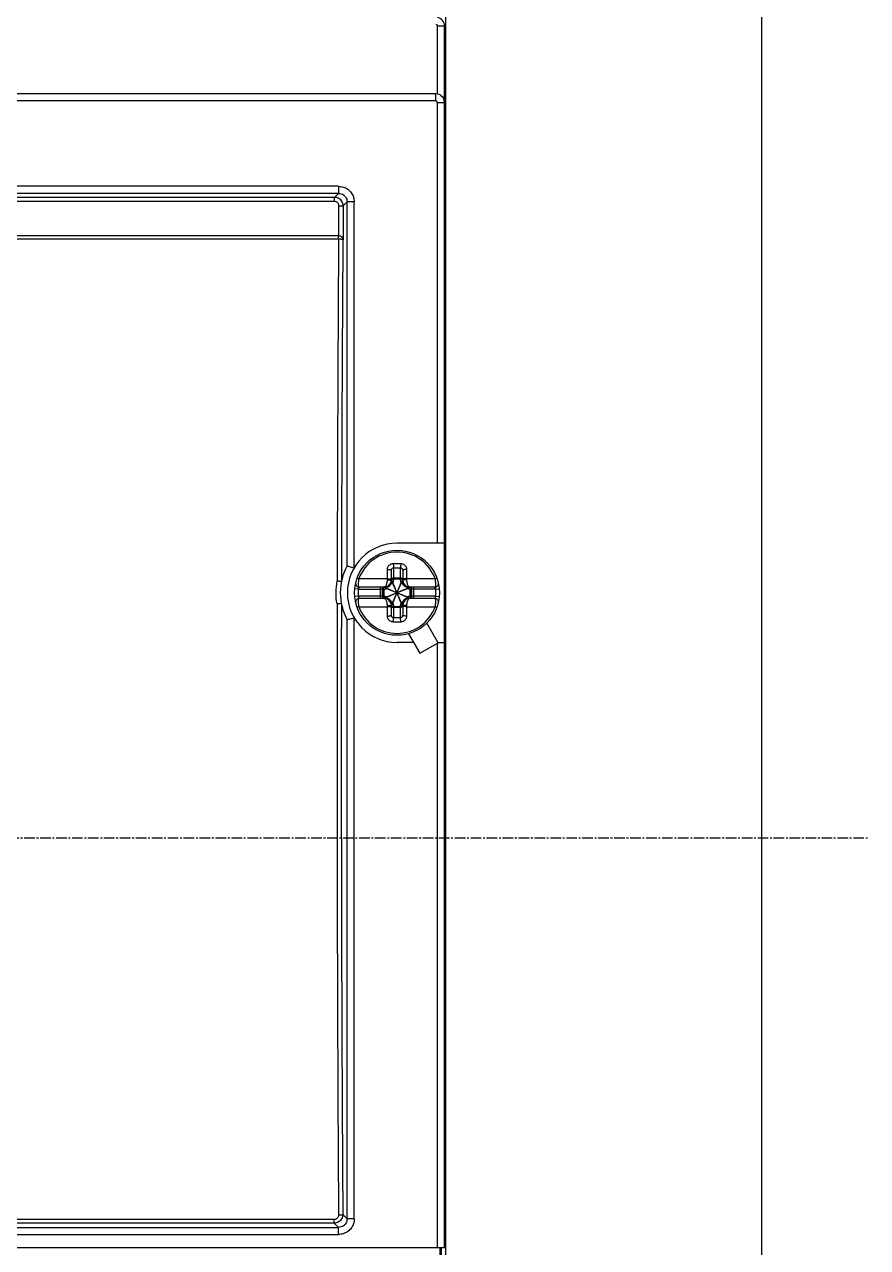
# Model space of a CAD drawing. Extents: x 0 to 557, y 0 to 248.
# Drawn here: x 498 to 557.4, y 83.2 to 169.5 of the extents above; entities that cross this region are included whole.
import ezdxf

# ---------------------------------------------------------------- set-up
doc = ezdxf.new("R2010")
doc.units = 0
doc.linetypes.add('AXES2', pattern=[1.125, 0.75, -0.125, 0.125, -0.125])
doc.layers.add('AXE', color=80, linetype='AXES2')

# ---------------------------------------------------------------- blocks, each defined once
blk = doc.blocks.new('LV429640ATNSX22A 1')
for p, q in [((199.7, -6.913), (199.7, 81.741)), ((199.1, 79.286), (199.6, 79.286)), ((199.1, 74.478), (199.1, 79.286)), ((199.6, -6.913), (199.6, 79.286)), ((199, 74.487), (95.7, 74.487)), ((199, 73.987), (199, 74.487)), ((199, 73.987), (95.7, 73.987)), ((199.1, 73.887), (199.6, 73.887)), ((199.1, 42.787), (199.1, 73.887)), ((192.127, 67.965), (102.57, 67.965)), ((192.13, 67.466), (102.57, 67.466)), ((192.13, 67.466), (191.849, 67.185)), ((192.13, 67.965), (192.13, 67.466)), ((191.849, 66.885), (102.848, 66.885)), ((191.849, 67.185), (102.851, 67.185)), ((191.849, 66.885), (191.849, 67.185)), ((192.148, 66.585), (192.448, 66.585)), ((192.148, 64.487), (192.148, 66.585)), ((192.729, 66.866), (192.448, 66.585)), ((192.448, 66.585), (192.448, 64.187)), ((193.229, 66.866), (192.729, 66.866)), ((192.729, 41.184), (192.729, 66.866)), ((193.229, 41.053), (193.229, 66.864)), ((102.269, 64.487), (192.129, 64.487)), ((192.129, 64.231), (136.276, 64.231)), ((192.129, 64.231), (192.129, 64.487)), ((192.429, 64.187), (192.448, 64.187)), ((199.6, 42.787), (196.25, 42.787)), ((192.728, 41.184), (192.728, 41.183)), ((195.85, 40.187), (195.85, 40.86)), ((196, 41.049), (196, 40.317)), ((196.5, 40.317), (196.5, 41.049)), ((196.65, 40.86), (196.65, 40.187)), ((193.554, 40.268), (193.431, 40.313)), ((195.571, 40.187), (195.85, 40.187)), ((195.883, 38.462), (196.617, 40.112)), ((196.617, 38.462), (195.883, 40.112)), ((195.957, 38.553), (196.543, 40.02)), ((196.543, 38.553), (195.957, 40.02)), ((196.5, 40.309), (196, 40.309)), ((196, 40.309), (196, 40.246)), ((196.5, 40.246), (196, 40.246)), ((196.5, 40.246), (196.5, 40.309)), ((196.928, 40.187), (196.65, 40.187)), ((198.946, 40.268), (199.069, 40.313)), ((193.511, 39.537), (193.262, 39.559)), ((193.511, 39.037), (193.262, 39.014)), ((193.511, 39.537), (195.216, 39.537)), ((195.216, 39.037), (193.511, 39.037)), ((195.35, 39.687), (193.578, 39.687)), ((195.35, 38.887), (193.578, 38.887)), ((195.081, 38.887), (195.081, 39.687)), ((195.226, 39.036), (195.226, 39.537)), ((195.31, 39.537), (195.233, 39.537)), ((195.233, 39.537), (195.233, 39.036)), ((195.233, 39.036), (195.31, 39.036)), ((195.31, 39.537), (195.31, 39.036)), ((195.425, 38.92), (197.075, 39.653)), ((195.425, 39.653), (197.075, 38.92)), ((195.516, 38.993), (196.984, 39.58)), ((195.516, 39.58), (196.984, 38.993)), ((198.922, 39.687), (197.15, 39.687)), ((198.922, 38.887), (197.15, 38.887)), ((197.267, 39.537), (197.19, 39.537)), ((197.19, 39.036), (197.19, 39.537)), ((197.19, 39.036), (197.267, 39.036)), ((197.267, 39.036), (197.267, 39.537)), ((197.274, 39.537), (197.274, 39.036)), ((198.989, 39.537), (197.284, 39.537)), ((198.989, 39.037), (197.284, 39.037)), ((197.419, 39.687), (197.419, 38.887)), ((198.989, 39.537), (199.238, 39.559)), ((198.989, 39.037), (199.238, 39.014)), ((193.554, 38.305), (193.431, 38.261)), ((195.571, 38.387), (195.85, 38.387)), ((195.85, 37.713), (195.85, 38.387)), ((196, 38.327), (196.5, 38.327)), ((196, 38.327), (196, 38.264)), ((196, 38.264), (196.5, 38.264)), ((196, 38.257), (196, 37.525)), ((196.5, 38.264), (196.5, 38.327)), ((196.5, 37.525), (196.5, 38.257)), ((196.928, 38.387), (196.65, 38.387)), ((196.65, 38.387), (196.65, 37.713)), ((198.946, 38.305), (199.069, 38.261)), ((192.728, 37.39), (192.728, 37.39)), ((192.729, -4.893), (192.729, 37.389)), ((193.229, -4.89), (193.229, 37.52)), ((199.15, 35.765), (198.351, 37.147)), ((197.052, 36.397), (197.85, 35.015)), ((197.405, 35.787), (196.25, 35.787)), ((197.85, 35.015), (199.15, 35.765)), ((199.1, -6.913), (199.1, 35.736)), ((199.137, 35.787), (199.6, 35.787)), ((191.827, -4.934), (140.109, -4.934)), ((191.827, -5.19), (191.827, -4.934)), ((192.425, -4.589), (192.729, -4.893)), ((193.229, -4.893), (192.729, -4.893)), ((102.57, -5.492), (192.13, -5.492)), ((102.57, -5.992), (192.129, -5.992)), ((191.827, -5.19), (139.924, -5.19)), ((191.827, -5.19), (192.13, -5.492)), ((199.6, -5.211), (199.7, -5.211)), ((95.1, -6.913), (199.6, -6.913)), ((199.3, -7.513), (199.3, -6.913)), ((199.4, -7.513), (199.4, -6.913)), ((199.7, -6.913), (199.6, -6.913)), ((199.7, -8.035), (199.7, -6.913))]:
    blk.add_line(p, q)
at = {"color": 7}
blk.add_lwpolyline([(-328, -78), (222, -78), (222, 142), (-328, 142)], close=True, dxfattribs=at)
for points in [[(192.729, 41.184), (192.729, 41.184), (192.729, 41.184), (192.729, 41.184), (192.729, 41.184), (192.729, 41.184), (192.728, 41.184), (192.728, 41.184), (192.728, 41.184)], [(192.328, 40.073), (192.328, 40.073), (192.328, 40.073), (192.328, 40.073), (192.328, 40.073), (192.328, 40.073), (192.328, 40.073), (192.328, 40.073), (192.328, 40.074), (192.328, 40.074)], [(192.729, 37.389), (192.729, 37.389), (192.729, 37.389), (192.729, 37.39), (192.729, 37.39), (192.729, 37.39), (192.728, 37.39), (192.728, 37.39), (192.728, 37.39)]]:
    blk.add_lwpolyline(points)
blk.add_circle((196.25, 39.287), 3)
for centre, radius, start, end in [((199, 79.286), 0.6, 0, 80.7182), ((199, 79.286), 0.1, 0, 80.7182), ((199, 73.887), 0.6, 0, 90), ((199, 73.887), 0.1, 0, 90), ((196.25, 39.287), 3.5, 90, 270), ((196.25, 39.287), 2.869, 20.00374, 159.99626), ((196.25, 39.287), 4, 151.69761, 208.30239), ((193.578, 39.937), 0.25, 166.32798, 270), ((195.35, 40.187), 0.5, 270, 0), ((197.15, 40.187), 0.5, 180, 270), ((198.922, 39.937), 0.25, 270, 13.67202), ((193.578, 38.637), 0.25, 90, 193.67202), ((196.25, 39.287), 2.75, 174.78409, 185.21591), ((195.35, 38.387), 0.5, 0, 90), ((197.15, 38.387), 0.5, 90, 180), ((198.922, 38.637), 0.25, 346.32798, 90), ((196.25, 39.287), 2.75, 354.78409, 5.21591), ((196.25, 39.287), 2.869, 200.00374, 339.99626)]:
    blk.add_arc(centre, radius, start, end)
for points, knots in [([(192.127, 67.965), (192.241, 67.965), (192.472, 67.93), (192.785, 67.772), (193.035, 67.522), (193.193, 67.209), (193.229, 66.978), (193.229, 66.864)], [0, 0, 0, 0, 0.340671, 0.687476, 1.036008, 1.382788, 1.724145, 1.724145, 1.724145, 1.724145]), ([(192.13, 67.466), (192.191, 67.466), (192.317, 67.447), (192.487, 67.361), (192.624, 67.225), (192.71, 67.054), (192.729, 66.928), (192.729, 66.866)], [0, 0, 0, 0, 0.1847388, 0.3739134, 0.5640053, 0.7532752, 0.9383184, 0.9383184, 0.9383184, 0.9383184]), ([(192.448, 66.585), (192.448, 66.633), (192.436, 66.732), (192.38, 66.877), (192.283, 67.009), (192.153, 67.11), (192.004, 67.171), (191.899, 67.185), (191.849, 67.185)], [0, 0, 0, 0, 0.142156, 0.2977724, 0.4607891, 0.6256137, 0.7868498, 0.9386372, 0.9386372, 0.9386372, 0.9386372]), ([(192.148, 66.585), (192.148, 66.609), (192.143, 66.659), (192.115, 66.732), (192.066, 66.797), (192.001, 66.848), (191.926, 66.879), (191.874, 66.885), (191.849, 66.885)], [0, 0, 0, 0, 0.0711985, 0.1490767, 0.2305917, 0.3129727, 0.3935624, 0.4694722, 0.4694722, 0.4694722, 0.4694722]), ([(192.129, 64.231), (192.103, 60.225), (192.06, 52.187), (192.036, 44.148), (192.028, 40.115)], [0, 0, 0, 0, 12.016972, 24.11603, 24.11603, 24.11603, 24.11603]), ([(192.429, 64.187), (192.424, 64.202), (192.357, 64.212), (192.268, 64.228), (192.178, 64.23), (192.129, 64.231)], [0, 0, 0, 0, 0.0492563, 0.1595612, 0.3059499, 0.3059499, 0.3059499, 0.3059499]), ([(192.135, 64.487), (192.171, 64.487), (192.237, 64.475), (192.323, 64.428), (192.389, 64.363), (192.434, 64.281), (192.447, 64.219), (192.448, 64.187)], [0, 0, 0, 0, 0.1058897, 0.1979548, 0.2888815, 0.3803438, 0.4759372, 0.4759372, 0.4759372, 0.4759372]), ([(192.279, 64.447), (192.324, 64.421), (192.401, 64.344), (192.429, 64.239), (192.429, 64.187)], [0, 0, 0, 0, 0.1552175, 0.3104991, 0.3104991, 0.3104991, 0.3104991]), ([(192.429, 64.187), (192.412, 61.52), (192.381, 56.173), (192.347, 48.135), (192.333, 42.764), (192.328, 40.073)], [0, 0, 0, 0, 8.001775, 16.039848, 24.11434, 24.11434, 24.11434, 24.11434]), ([(192.729, 41.184), (192.744, 41.18), (192.797, 41.167), (192.902, 41.14), (193.054, 41.1), (193.168, 41.07), (193.229, 41.053)], [0, 0, 0, 0, 0.0469811, 0.1622253, 0.3268584, 0.5162976, 0.5162976, 0.5162976, 0.5162976]), ([(195.572, 40.928), (195.572, 40.965), (195.582, 41.039), (195.625, 41.141), (195.693, 41.229), (195.781, 41.296), (195.881, 41.339), (195.953, 41.35), (195.989, 41.351)], [0, 0, 0, 0, 0.1098057, 0.2199669, 0.3301188, 0.4394918, 0.54796, 0.6552349, 0.6552349, 0.6552349, 0.6552349]), ([(195.572, 40.928), (195.6, 40.929), (195.654, 40.928), (195.729, 40.921), (195.79, 40.906), (195.832, 40.89), (195.85, 40.869), (195.85, 40.86)], [0, 0, 0, 0, 0.0836628, 0.1615778, 0.2259129, 0.271165, 0.2978123, 0.2978123, 0.2978123, 0.2978123]), ([(195.572, 40.268), (195.572, 40.336), (195.572, 40.477), (195.572, 40.697), (195.572, 40.849), (195.572, 40.928)], [0, 0, 0, 0, 0.2031864, 0.4228029, 0.6601804, 0.6601804, 0.6601804, 0.6601804]), ([(195.85, 40.86), (195.85, 40.876), (195.854, 40.908), (195.869, 40.953), (195.893, 40.992), (195.924, 41.022), (195.961, 41.042), (195.987, 41.048), (196, 41.049)], [0, 0, 0, 0, 0.0478248, 0.0950374, 0.140642, 0.1838674, 0.2247332, 0.2637193, 0.2637193, 0.2637193, 0.2637193]), ([(195.989, 41.351), (196.047, 41.352), (196.163, 41.354), (196.337, 41.354), (196.453, 41.352), (196.511, 41.351)], [0, 0, 0, 0, 0.1736504, 0.3480313, 0.5216824, 0.5216824, 0.5216824, 0.5216824]), ([(195.989, 41.351), (195.989, 41.322), (195.99, 41.265), (195.993, 41.183), (195.996, 41.111), (195.998, 41.067), (196, 41.049)], [0, 0, 0, 0, 0.0855535, 0.1711448, 0.2464505, 0.3023986, 0.3023986, 0.3023986, 0.3023986]), ([(196, 41.049), (196.055, 41.05), (196.167, 41.052), (196.333, 41.052), (196.444, 41.05), (196.5, 41.049)], [0, 0, 0, 0, 0.1664766, 0.3334814, 0.5000358, 0.5000358, 0.5000358, 0.5000358]), ([(196.511, 41.351), (196.511, 41.322), (196.51, 41.265), (196.507, 41.183), (196.504, 41.111), (196.502, 41.067), (196.5, 41.049)], [0, 0, 0, 0, 0.0855532, 0.1711444, 0.2464499, 0.3023976, 0.3023976, 0.3023976, 0.3023976]), ([(196.5, 41.049), (196.513, 41.048), (196.539, 41.042), (196.576, 41.022), (196.607, 40.992), (196.631, 40.953), (196.646, 40.908), (196.65, 40.876), (196.65, 40.86)], [0, 0, 0, 0, 0.0389363, 0.079745, 0.1230044, 0.1686166, 0.2158708, 0.2637194, 0.2637194, 0.2637194, 0.2637194]), ([(196.511, 41.351), (196.547, 41.35), (196.618, 41.339), (196.719, 41.297), (196.807, 41.229), (196.875, 41.141), (196.918, 41.039), (196.928, 40.965), (196.928, 40.928)], [0, 0, 0, 0, 0.1071405, 0.2154647, 0.3249364, 0.4351139, 0.5453754, 0.6552346, 0.6552346, 0.6552346, 0.6552346]), ([(196.928, 40.928), (196.9, 40.929), (196.846, 40.928), (196.771, 40.921), (196.71, 40.906), (196.668, 40.89), (196.65, 40.869), (196.65, 40.86)], [0, 0, 0, 0, 0.0836627, 0.1615774, 0.2259123, 0.2711642, 0.2978116, 0.2978116, 0.2978116, 0.2978116]), ([(196.928, 40.928), (196.928, 40.849), (196.928, 40.696), (196.928, 40.476), (196.928, 40.336), (196.928, 40.268)], [0, 0, 0, 0, 0.2381418, 0.4575888, 0.6601804, 0.6601804, 0.6601804, 0.6601804]), ([(192.025, 38.501), (191.975, 38.766), (191.924, 39.308), (191.977, 39.849), (192.028, 40.115)], [0, 0, 0, 0, 0.809574, 1.620943, 1.620943, 1.620943, 1.620943]), ([(192.328, 40.073), (192.317, 40.084), (192.257, 40.081), (192.164, 40.105), (192.077, 40.11), (192.028, 40.115)], [0, 0, 0, 0, 0.0458528, 0.1561509, 0.3029327, 0.3029327, 0.3029327, 0.3029327]), ([(193.554, 40.268), (193.545, 40.228), (193.53, 40.148), (193.515, 40.03), (193.509, 39.921), (193.512, 39.827), (193.525, 39.755), (193.542, 39.705), (193.567, 39.687), (193.578, 39.687)], [0, 0, 0, 0, 0.1235728, 0.2445592, 0.3560264, 0.4513325, 0.5252916, 0.5755898, 0.6074797, 0.6074797, 0.6074797, 0.6074797]), ([(195.572, 40.268), (195.496, 40.268), (195.342, 40.268), (195.102, 40.268), (194.842, 40.268), (194.557, 40.268), (194.245, 40.268), (193.908, 40.268), (193.675, 40.268), (193.554, 40.268)], [0, 0, 0, 0, 0.226677, 0.462883, 0.720889, 1.006032, 1.318365, 1.65611, 2.01782, 2.01782, 2.01782, 2.01782]), ([(195.35, 39.687), (195.367, 39.687), (195.407, 39.7), (195.455, 39.745), (195.496, 39.811), (195.529, 39.893), (195.554, 39.985), (195.568, 40.085), (195.571, 40.152), (195.571, 40.187)], [0, 0, 0, 0, 0.0524925, 0.117083, 0.1951302, 0.2843041, 0.3811799, 0.4817579, 0.5846488, 0.5846488, 0.5846488, 0.5846488]), ([(195.88, 40.112), (195.881, 40.081), (195.878, 40.02), (195.855, 39.937), (195.82, 39.868), (195.779, 39.811), (195.734, 39.766), (195.689, 39.731), (195.645, 39.705), (195.602, 39.685), (195.56, 39.671), (195.517, 39.661), (195.472, 39.656), (195.441, 39.656), (195.425, 39.657)], [0, 0, 0, 0, 0.0938287, 0.1793635, 0.2565216, 0.3261378, 0.3893163, 0.4459716, 0.4967598, 0.5432983, 0.5873596, 0.6307739, 0.6753898, 0.7230868, 0.7230868, 0.7230868, 0.7230868]), ([(195.571, 40.187), (195.571, 40.2), (195.572, 40.228), (195.572, 40.255), (195.572, 40.268)], [0, 0, 0, 0, 0.04087318, 0.081449, 0.081449, 0.081449, 0.081449]), ([(195.572, 40.268), (195.6, 40.269), (195.654, 40.268), (195.728, 40.264), (195.79, 40.255), (195.827, 40.246), (195.85, 40.234), (195.85, 40.227)], [0, 0, 0, 0, 0.0836565, 0.1612525, 0.224407, 0.2666916, 0.2861967, 0.2861967, 0.2861967, 0.2861967]), ([(195.88, 40.112), (195.874, 40.112), (195.863, 40.111), (195.85, 40.109), (195.843, 40.104), (195.843, 40.101)], [0, 0, 0, 0, 0.01982656, 0.03310502, 0.0405854, 0.0405854, 0.0405854, 0.0405854]), ([(195.85, 40.181), (195.85, 40.188), (195.854, 40.199), (195.861, 40.206), (195.863, 40.208)], [0, 0, 0, 0, 0.02191237, 0.03052101, 0.03052101, 0.03052101, 0.03052101]), ([(195.851, 40.204), (195.853, 40.215), (195.858, 40.232), (195.867, 40.247), (195.87, 40.252)], [0, 0, 0, 0, 0.03428379, 0.05182174, 0.05182174, 0.05182174, 0.05182174]), ([(195.853, 40.207), (195.855, 40.212), (195.857, 40.221), (195.861, 40.229), (195.863, 40.233)], [0, 0, 0, 0, 0.01378514, 0.02765049, 0.02765049, 0.02765049, 0.02765049]), ([(195.87, 40.252), (195.877, 40.262), (195.897, 40.285), (195.942, 40.31), (195.981, 40.317), (196, 40.317)], [0, 0, 0, 0, 0.0359462, 0.0921698, 0.1504178, 0.1504178, 0.1504178, 0.1504178]), ([(195.87, 40.245), (195.873, 40.249), (195.885, 40.264), (195.912, 40.287), (195.954, 40.305), (195.984, 40.31), (196, 40.309)], [0, 0, 0, 0, 0.0142204, 0.0579784, 0.1035325, 0.1499962, 0.1499962, 0.1499962, 0.1499962]), ([(195.87, 40.214), (195.873, 40.216), (195.886, 40.225), (195.914, 40.236), (195.955, 40.245), (195.985, 40.247), (196, 40.246)], [0, 0, 0, 0, 0.0103374, 0.0465112, 0.0892018, 0.1354947, 0.1354947, 0.1354947, 0.1354947]), ([(195.957, 40.02), (195.953, 40.03), (195.944, 40.048), (195.93, 40.073), (195.916, 40.092), (195.9, 40.106), (195.889, 40.111), (195.883, 40.112)], [0, 0, 0, 0, 0.0317573, 0.0600928, 0.0842418, 0.1044154, 0.1210995, 0.1210995, 0.1210995, 0.1210995]), ([(196, 40.246), (196, 40.221), (195.996, 40.169), (195.981, 40.093), (195.966, 40.044), (195.957, 40.02)], [0, 0, 0, 0, 0.0774682, 0.154588, 0.2314006, 0.2314006, 0.2314006, 0.2314006]), ([(196, 40.317), (196, 40.315), (196, 40.313), (196, 40.311), (196, 40.309)], [0, 0, 0, 0, 0.003688552, 0.007377923, 0.007377923, 0.007377923, 0.007377923]), ([(196.5, 40.309), (196.5, 40.311), (196.5, 40.313), (196.5, 40.315), (196.5, 40.317)], [0, 0, 0, 0, 0.003689407, 0.007377939, 0.007377939, 0.007377939, 0.007377939]), ([(196.63, 40.252), (196.623, 40.262), (196.602, 40.285), (196.558, 40.31), (196.519, 40.317), (196.5, 40.317)], [0, 0, 0, 0, 0.0359462, 0.0921698, 0.1504178, 0.1504178, 0.1504178, 0.1504178]), ([(196.629, 40.245), (196.627, 40.249), (196.615, 40.265), (196.588, 40.287), (196.546, 40.305), (196.516, 40.309), (196.5, 40.309)], [0, 0, 0, 0, 0.0141573, 0.0577532, 0.1031411, 0.1496209, 0.1496209, 0.1496209, 0.1496209]), ([(196.543, 40.02), (196.534, 40.044), (196.519, 40.093), (196.504, 40.169), (196.5, 40.221), (196.5, 40.246)], [0, 0, 0, 0, 0.076826, 0.1539298, 0.2313993, 0.2313993, 0.2313993, 0.2313993]), ([(196.63, 40.214), (196.627, 40.216), (196.614, 40.225), (196.586, 40.236), (196.545, 40.245), (196.515, 40.246), (196.5, 40.246)], [0, 0, 0, 0, 0.0103421, 0.046671, 0.0894882, 0.1357595, 0.1357595, 0.1357595, 0.1357595]), ([(196.617, 40.112), (196.611, 40.111), (196.6, 40.106), (196.584, 40.092), (196.57, 40.073), (196.556, 40.048), (196.547, 40.03), (196.543, 40.02)], [0, 0, 0, 0, 0.0166543, 0.0368369, 0.0609853, 0.0893813, 0.1210997, 0.1210997, 0.1210997, 0.1210997]), ([(197.075, 39.657), (197.044, 39.655), (196.984, 39.658), (196.902, 39.681), (196.833, 39.716), (196.776, 39.757), (196.731, 39.801), (196.695, 39.846), (196.669, 39.89), (196.649, 39.933), (196.634, 39.976), (196.625, 40.019), (196.619, 40.065), (196.619, 40.096), (196.62, 40.112)], [0, 0, 0, 0, 0.09286, 0.1779133, 0.2548012, 0.3242883, 0.3874546, 0.4441567, 0.4950951, 0.5418647, 0.5862252, 0.629993, 0.6749988, 0.7231162, 0.7231162, 0.7231162, 0.7231162]), ([(196.657, 40.101), (196.657, 40.104), (196.65, 40.109), (196.638, 40.111), (196.627, 40.112), (196.62, 40.112)], [0, 0, 0, 0, 0.00743743, 0.02062358, 0.04002973, 0.04002973, 0.04002973, 0.04002973]), ([(196.649, 40.204), (196.647, 40.215), (196.642, 40.232), (196.633, 40.247), (196.63, 40.252)], [0, 0, 0, 0, 0.03428379, 0.05182174, 0.05182174, 0.05182174, 0.05182174]), ([(196.646, 40.208), (196.645, 40.212), (196.643, 40.221), (196.639, 40.229), (196.637, 40.233)], [0, 0, 0, 0, 0.01365938, 0.02745435, 0.02745435, 0.02745435, 0.02745435]), ([(196.65, 40.181), (196.65, 40.188), (196.646, 40.198), (196.639, 40.206), (196.637, 40.208)], [0, 0, 0, 0, 0.0217285, 0.03022503, 0.03022503, 0.03022503, 0.03022503]), ([(196.928, 40.268), (196.9, 40.269), (196.846, 40.268), (196.772, 40.264), (196.71, 40.255), (196.673, 40.246), (196.65, 40.234), (196.65, 40.227)], [0, 0, 0, 0, 0.0836553, 0.1612503, 0.2244043, 0.2666891, 0.2861948, 0.2861948, 0.2861948, 0.2861948]), ([(196.928, 40.268), (196.928, 40.255), (196.928, 40.228), (196.928, 40.2), (196.928, 40.187)], [0, 0, 0, 0, 0.04057582, 0.081449, 0.081449, 0.081449, 0.081449]), ([(198.946, 40.268), (198.84, 40.268), (198.634, 40.268), (198.335, 40.268), (198.054, 40.268), (197.793, 40.268), (197.552, 40.268), (197.33, 40.268), (197.125, 40.268), (196.993, 40.268), (196.928, 40.268)], [0, 0, 0, 0, 0.317355, 0.617063, 0.898371, 1.160025, 1.401105, 1.621632, 1.824629, 2.01782, 2.01782, 2.01782, 2.01782]), ([(196.928, 40.187), (196.928, 40.152), (196.932, 40.085), (196.946, 39.985), (196.971, 39.893), (197.004, 39.811), (197.045, 39.745), (197.093, 39.7), (197.132, 39.687), (197.15, 39.687)], [0, 0, 0, 0, 0.1028909, 0.2034689, 0.3003448, 0.3895186, 0.4675659, 0.5321559, 0.5846489, 0.5846489, 0.5846489, 0.5846489]), ([(198.922, 39.687), (198.933, 39.687), (198.958, 39.705), (198.975, 39.755), (198.988, 39.827), (198.991, 39.921), (198.985, 40.03), (198.97, 40.148), (198.955, 40.228), (198.946, 40.268)], [0, 0, 0, 0, 0.0318858, 0.0821635, 0.1560971, 0.2514174, 0.3629358, 0.4839241, 0.6074801, 0.6074801, 0.6074801, 0.6074801]), ([(193.578, 38.887), (193.567, 38.887), (193.542, 38.868), (193.525, 38.819), (193.512, 38.746), (193.509, 38.653), (193.515, 38.543), (193.53, 38.426), (193.545, 38.345), (193.554, 38.305)], [0, 0, 0, 0, 0.0318858, 0.0821635, 0.1560971, 0.2514174, 0.3629358, 0.4839241, 0.6074801, 0.6074801, 0.6074801, 0.6074801]), ([(193.578, 39.687), (193.577, 39.686), (193.576, 39.683), (193.572, 39.678), (193.568, 39.67), (193.561, 39.659), (193.552, 39.644), (193.542, 39.624), (193.531, 39.599), (193.52, 39.57), (193.514, 39.548), (193.511, 39.537)], [0, 0, 0, 0, 0.0039486, 0.0094157, 0.0182851, 0.0310674, 0.0483578, 0.0705441, 0.0977069, 0.1294594, 0.1648516, 0.1648516, 0.1648516, 0.1648516]), ([(193.511, 39.037), (193.514, 39.025), (193.52, 39.004), (193.531, 38.974), (193.542, 38.95), (193.552, 38.93), (193.561, 38.915), (193.568, 38.903), (193.572, 38.896), (193.576, 38.89), (193.577, 38.888), (193.578, 38.887)], [0, 0, 0, 0, 0.0353923, 0.0671447, 0.0943075, 0.1164939, 0.1337842, 0.1465665, 0.1554359, 0.1609031, 0.1648516, 0.1648516, 0.1648516, 0.1648516]), ([(195.216, 39.537), (195.216, 39.556), (195.222, 39.595), (195.252, 39.645), (195.296, 39.679), (195.332, 39.687), (195.35, 39.687)], [0, 0, 0, 0, 0.0583066, 0.1150187, 0.169396, 0.2220596, 0.2220596, 0.2220596, 0.2220596]), ([(195.216, 39.537), (195.218, 39.537), (195.221, 39.537), (195.225, 39.537), (195.226, 39.537)], [0, 0, 0, 0, 0.0059425, 0.01055146, 0.01055146, 0.01055146, 0.01055146]), ([(195.226, 39.036), (195.225, 39.037), (195.221, 39.037), (195.218, 39.037), (195.216, 39.037)], [0, 0, 0, 0, 0.00460895, 0.01055146, 0.01055146, 0.01055146, 0.01055146]), ([(195.216, 39.037), (195.216, 39.017), (195.222, 38.979), (195.252, 38.929), (195.296, 38.895), (195.332, 38.887), (195.35, 38.887)], [0, 0, 0, 0, 0.0583059, 0.1150177, 0.1693952, 0.2220596, 0.2220596, 0.2220596, 0.2220596]), ([(195.226, 39.537), (195.226, 39.556), (195.233, 39.595), (195.261, 39.638), (195.285, 39.659), (195.296, 39.665)], [0, 0, 0, 0, 0.057279, 0.1140206, 0.1515661, 0.1515661, 0.1515661, 0.1515661]), ([(195.226, 39.537), (195.227, 39.537), (195.229, 39.537), (195.231, 39.537), (195.233, 39.537)], [0, 0, 0, 0, 0.003170856, 0.006342518, 0.006342518, 0.006342518, 0.006342518]), ([(195.233, 39.036), (195.231, 39.036), (195.229, 39.036), (195.227, 39.036), (195.226, 39.036)], [0, 0, 0, 0, 0.003171706, 0.006342511, 0.006342511, 0.006342511, 0.006342511]), ([(195.226, 39.036), (195.226, 39.017), (195.233, 38.979), (195.261, 38.935), (195.285, 38.915), (195.296, 38.908)], [0, 0, 0, 0, 0.0572789, 0.1140203, 0.1515658, 0.1515658, 0.1515658, 0.1515658]), ([(195.233, 39.537), (195.232, 39.553), (195.237, 39.583), (195.257, 39.625), (195.281, 39.651), (195.297, 39.663), (195.302, 39.665)], [0, 0, 0, 0, 0.045733, 0.0912046, 0.1362217, 0.1511912, 0.1511912, 0.1511912, 0.1511912]), ([(195.233, 39.036), (195.232, 39.021), (195.237, 38.99), (195.257, 38.949), (195.281, 38.923), (195.297, 38.911), (195.301, 38.908)], [0, 0, 0, 0, 0.045665, 0.0910333, 0.13595, 0.1508712, 0.1508712, 0.1508712, 0.1508712]), ([(195.296, 39.665), (195.301, 39.669), (195.318, 39.678), (195.337, 39.684), (195.35, 39.686)], [0, 0, 0, 0, 0.01869932, 0.05823713, 0.05823713, 0.05823713, 0.05823713]), ([(195.296, 38.908), (195.301, 38.905), (195.318, 38.896), (195.337, 38.89), (195.35, 38.888)], [0, 0, 0, 0, 0.01869931, 0.05823716, 0.05823716, 0.05823716, 0.05823716]), ([(195.301, 38.908), (195.31, 38.903), (195.327, 38.894), (195.347, 38.889), (195.356, 38.888)], [0, 0, 0, 0, 0.02967141, 0.05921905, 0.05921905, 0.05921905, 0.05921905]), ([(195.302, 39.665), (195.31, 39.671), (195.328, 39.679), (195.347, 39.684), (195.357, 39.686)], [0, 0, 0, 0, 0.02967942, 0.05925893, 0.05925893, 0.05925893, 0.05925893]), ([(195.31, 39.537), (195.31, 39.553), (195.311, 39.582), (195.318, 39.623), (195.331, 39.656), (195.347, 39.678), (195.359, 39.685), (195.364, 39.686)], [0, 0, 0, 0, 0.0458114, 0.0879665, 0.1236543, 0.1515153, 0.1664746, 0.1664746, 0.1664746, 0.1664746]), ([(195.31, 39.537), (195.334, 39.538), (195.381, 39.543), (195.45, 39.557), (195.495, 39.572), (195.516, 39.58)], [0, 0, 0, 0, 0.0707814, 0.1412402, 0.2113736, 0.2113736, 0.2113736, 0.2113736]), ([(195.516, 38.993), (195.484, 39.006), (195.416, 39.026), (195.346, 39.035), (195.31, 39.036)], [0, 0, 0, 0, 0.1053394, 0.2111984, 0.2111984, 0.2111984, 0.2111984]), ([(195.31, 39.036), (195.31, 39.021), (195.311, 38.991), (195.318, 38.951), (195.331, 38.918), (195.347, 38.896), (195.359, 38.889), (195.364, 38.888)], [0, 0, 0, 0, 0.0458653, 0.0880909, 0.1238551, 0.1516436, 0.166229, 0.166229, 0.166229, 0.166229]), ([(195.571, 38.387), (195.571, 38.421), (195.568, 38.489), (195.554, 38.588), (195.529, 38.681), (195.496, 38.763), (195.455, 38.828), (195.407, 38.874), (195.367, 38.887), (195.35, 38.887)], [0, 0, 0, 0, 0.1028909, 0.2034689, 0.3003448, 0.3895186, 0.4675659, 0.5321559, 0.584649, 0.584649, 0.584649, 0.584649]), ([(195.425, 39.657), (195.425, 39.663), (195.426, 39.674), (195.428, 39.687), (195.433, 39.694), (195.435, 39.694)], [0, 0, 0, 0, 0.01950644, 0.03272134, 0.04016497, 0.04016497, 0.04016497, 0.04016497]), ([(195.425, 39.653), (195.426, 39.648), (195.431, 39.636), (195.445, 39.621), (195.464, 39.606), (195.488, 39.592), (195.507, 39.584), (195.516, 39.58)], [0, 0, 0, 0, 0.0167142, 0.0370614, 0.0611929, 0.089436, 0.1210992, 0.1210992, 0.1210992, 0.1210992]), ([(195.516, 38.993), (195.507, 38.989), (195.488, 38.981), (195.464, 38.967), (195.445, 38.952), (195.431, 38.937), (195.426, 38.926), (195.425, 38.92)], [0, 0, 0, 0, 0.0316796, 0.0600381, 0.08418, 0.1044267, 0.1211, 0.1211, 0.1211, 0.1211]), ([(195.425, 38.917), (195.456, 38.918), (195.516, 38.915), (195.598, 38.892), (195.667, 38.858), (195.724, 38.816), (195.769, 38.772), (195.805, 38.727), (195.831, 38.683), (195.851, 38.64), (195.866, 38.598), (195.875, 38.554), (195.881, 38.509), (195.881, 38.478), (195.88, 38.461)], [0, 0, 0, 0, 0.0928686, 0.177922, 0.2548099, 0.3242971, 0.3874633, 0.4441655, 0.4951039, 0.5418735, 0.586234, 0.6300018, 0.6750076, 0.7232211, 0.7232211, 0.7232211, 0.7232211]), ([(195.435, 38.879), (195.433, 38.88), (195.428, 38.886), (195.426, 38.899), (195.425, 38.91), (195.425, 38.917)], [0, 0, 0, 0, 0.00741749, 0.02055169, 0.04016923, 0.04016923, 0.04016923, 0.04016923]), ([(196.62, 38.462), (196.619, 38.493), (196.622, 38.553), (196.645, 38.636), (196.68, 38.706), (196.721, 38.762), (196.766, 38.807), (196.811, 38.842), (196.855, 38.869), (196.898, 38.889), (196.94, 38.903), (196.983, 38.912), (197.028, 38.917), (197.059, 38.917), (197.075, 38.917)], [0, 0, 0, 0, 0.0938219, 0.1793572, 0.2565156, 0.3261314, 0.3893097, 0.4459654, 0.4967539, 0.5432923, 0.5873537, 0.6307681, 0.6753837, 0.7230769, 0.7230769, 0.7230769, 0.7230769]), ([(197.15, 38.887), (197.132, 38.887), (197.093, 38.874), (197.045, 38.828), (197.004, 38.763), (196.971, 38.681), (196.946, 38.588), (196.932, 38.489), (196.928, 38.421), (196.928, 38.387)], [0, 0, 0, 0, 0.0524925, 0.117083, 0.1951302, 0.2843041, 0.3811799, 0.4817579, 0.5846488, 0.5846488, 0.5846488, 0.5846488]), ([(196.984, 39.58), (196.993, 39.584), (197.012, 39.592), (197.036, 39.606), (197.055, 39.621), (197.069, 39.636), (197.074, 39.648), (197.075, 39.653)], [0, 0, 0, 0, 0.0317324, 0.0600985, 0.0842445, 0.1044157, 0.1210998, 0.1210998, 0.1210998, 0.1210998]), ([(197.19, 39.537), (197.166, 39.538), (197.119, 39.543), (197.05, 39.557), (197.005, 39.572), (196.984, 39.58)], [0, 0, 0, 0, 0.0707729, 0.1411727, 0.2113666, 0.2113666, 0.2113666, 0.2113666]), ([(197.19, 39.036), (197.166, 39.035), (197.119, 39.031), (197.05, 39.016), (197.005, 39.002), (196.984, 38.993)], [0, 0, 0, 0, 0.0707814, 0.1412402, 0.2113736, 0.2113736, 0.2113736, 0.2113736]), ([(197.075, 38.92), (197.074, 38.926), (197.069, 38.937), (197.055, 38.952), (197.036, 38.967), (197.012, 38.981), (196.993, 38.989), (196.984, 38.993)], [0, 0, 0, 0, 0.0167144, 0.0370631, 0.0611946, 0.0894349, 0.1210992, 0.1210992, 0.1210992, 0.1210992]), ([(197.065, 39.694), (197.067, 39.694), (197.072, 39.687), (197.074, 39.674), (197.075, 39.663), (197.075, 39.657)], [0, 0, 0, 0, 0.00743598, 0.02059398, 0.04016598, 0.04016598, 0.04016598, 0.04016598]), ([(197.065, 38.879), (197.067, 38.88), (197.072, 38.886), (197.074, 38.899), (197.075, 38.91), (197.075, 38.917)], [0, 0, 0, 0, 0.00744721, 0.02063901, 0.04005219, 0.04005219, 0.04005219, 0.04005219]), ([(197.129, 39.687), (197.136, 39.687), (197.146, 39.682), (197.153, 39.676), (197.155, 39.673)], [0, 0, 0, 0, 0.02169078, 0.03019587, 0.03019587, 0.03019587, 0.03019587]), ([(197.19, 39.036), (197.19, 39.021), (197.189, 38.991), (197.182, 38.951), (197.169, 38.918), (197.153, 38.896), (197.141, 38.889), (197.136, 38.887)], [0, 0, 0, 0, 0.0458114, 0.0879665, 0.1236543, 0.1515153, 0.1664746, 0.1664746, 0.1664746, 0.1664746]), ([(197.198, 38.908), (197.19, 38.903), (197.172, 38.894), (197.153, 38.889), (197.143, 38.888)], [0, 0, 0, 0, 0.02967942, 0.05925893, 0.05925893, 0.05925893, 0.05925893]), ([(197.15, 39.687), (197.168, 39.687), (197.204, 39.679), (197.248, 39.645), (197.278, 39.595), (197.284, 39.556), (197.284, 39.537)], [0, 0, 0, 0, 0.0526637, 0.1070409, 0.163753, 0.2220596, 0.2220596, 0.2220596, 0.2220596]), ([(197.284, 39.037), (197.284, 39.017), (197.278, 38.979), (197.248, 38.929), (197.204, 38.895), (197.168, 38.887), (197.15, 38.887)], [0, 0, 0, 0, 0.0583066, 0.1150187, 0.169396, 0.2220596, 0.2220596, 0.2220596, 0.2220596]), ([(197.204, 38.908), (197.199, 38.905), (197.182, 38.896), (197.163, 38.89), (197.15, 38.888)], [0, 0, 0, 0, 0.01869932, 0.05823713, 0.05823713, 0.05823713, 0.05823713]), ([(197.161, 39.666), (197.163, 39.663), (197.171, 39.65), (197.182, 39.623), (197.189, 39.582), (197.19, 39.553), (197.19, 39.537)], [0, 0, 0, 0, 0.0102006, 0.0458885, 0.0880436, 0.133855, 0.133855, 0.133855, 0.133855]), ([(197.17, 39.681), (197.176, 39.679), (197.188, 39.675), (197.199, 39.669), (197.204, 39.665)], [0, 0, 0, 0, 0.01863896, 0.03733829, 0.03733829, 0.03733829, 0.03733829]), ([(197.198, 39.665), (197.203, 39.663), (197.219, 39.651), (197.243, 39.625), (197.263, 39.583), (197.268, 39.553), (197.267, 39.537)], [0, 0, 0, 0, 0.0149696, 0.0599866, 0.1054583, 0.1511912, 0.1511912, 0.1511912, 0.1511912]), ([(197.267, 39.036), (197.268, 39.021), (197.263, 38.99), (197.243, 38.949), (197.219, 38.922), (197.203, 38.911), (197.198, 38.908)], [0, 0, 0, 0, 0.045733, 0.0912046, 0.1362217, 0.1511912, 0.1511912, 0.1511912, 0.1511912]), ([(197.204, 39.665), (197.215, 39.659), (197.239, 39.638), (197.267, 39.595), (197.274, 39.556), (197.274, 39.537)], [0, 0, 0, 0, 0.0375455, 0.094287, 0.1515661, 0.1515661, 0.1515661, 0.1515661]), ([(197.274, 39.036), (197.274, 39.017), (197.267, 38.979), (197.239, 38.935), (197.215, 38.915), (197.204, 38.908)], [0, 0, 0, 0, 0.057279, 0.1140206, 0.1515661, 0.1515661, 0.1515661, 0.1515661]), ([(197.274, 39.537), (197.273, 39.537), (197.271, 39.537), (197.269, 39.537), (197.267, 39.537)], [0, 0, 0, 0, 0.003170864, 0.006342517, 0.006342517, 0.006342517, 0.006342517]), ([(197.274, 39.036), (197.273, 39.036), (197.271, 39.036), (197.269, 39.036), (197.267, 39.036)], [0, 0, 0, 0, 0.003170856, 0.006342518, 0.006342518, 0.006342518, 0.006342518]), ([(197.284, 39.537), (197.282, 39.537), (197.279, 39.537), (197.275, 39.537), (197.274, 39.537)], [0, 0, 0, 0, 0.00592009, 0.01055163, 0.01055163, 0.01055163, 0.01055163]), ([(197.284, 39.037), (197.282, 39.037), (197.279, 39.037), (197.275, 39.037), (197.274, 39.036)], [0, 0, 0, 0, 0.0059425, 0.01055146, 0.01055146, 0.01055146, 0.01055146]), ([(198.989, 39.537), (198.986, 39.548), (198.98, 39.57), (198.969, 39.599), (198.958, 39.624), (198.948, 39.644), (198.939, 39.659), (198.933, 39.67), (198.928, 39.678), (198.924, 39.683), (198.923, 39.686), (198.922, 39.687)], [0, 0, 0, 0, 0.0352605, 0.0669405, 0.0940745, 0.116274, 0.1336148, 0.1464625, 0.155371, 0.16099, 0.1648517, 0.1648517, 0.1648517, 0.1648517]), ([(198.922, 38.887), (198.923, 38.888), (198.924, 38.89), (198.928, 38.896), (198.932, 38.903), (198.939, 38.915), (198.948, 38.93), (198.958, 38.95), (198.969, 38.974), (198.98, 39.004), (198.986, 39.025), (198.989, 39.037)], [0, 0, 0, 0, 0.0039486, 0.0094157, 0.0182851, 0.0310674, 0.0483578, 0.0705441, 0.0977069, 0.1294594, 0.1648516, 0.1648516, 0.1648516, 0.1648516]), ([(198.946, 38.305), (198.955, 38.345), (198.97, 38.426), (198.985, 38.543), (198.991, 38.653), (198.988, 38.746), (198.975, 38.819), (198.958, 38.868), (198.933, 38.887), (198.922, 38.887)], [0, 0, 0, 0, 0.1235728, 0.2445592, 0.3560264, 0.4513325, 0.5252916, 0.5755898, 0.6074797, 0.6074797, 0.6074797, 0.6074797]), ([(192.025, 38.501), (192.019, 34.893), (192.014, 27.679), (192.029, 16.873), (192.064, 6.103), (192.102, -1.061), (192.125, -4.632)], [0, 0, 0, 0, 10.824513, 21.640933, 32.420367, 43.133208, 43.133208, 43.133208, 43.133208]), ([(192.325, 38.517), (192.322, 38.531), (192.246, 38.501), (192.167, 38.519), (192.074, 38.503), (192.025, 38.499)], [0, 0, 0, 0, 0.0431041, 0.151609, 0.3004634, 0.3004634, 0.3004634, 0.3004634]), ([(192.325, 38.517), (192.319, 34.912), (192.314, 27.703), (192.328, 16.904), (192.364, 6.141), (192.402, -1.019), (192.425, -4.589)], [0, 0, 0, 0, 10.815967, 21.625792, 32.397815, 43.105804, 43.105804, 43.105804, 43.105804]), ([(193.554, 38.305), (193.66, 38.305), (193.866, 38.305), (194.165, 38.305), (194.446, 38.305), (194.707, 38.305), (194.948, 38.305), (195.17, 38.305), (195.375, 38.305), (195.507, 38.305), (195.572, 38.305)], [0, 0, 0, 0, 0.317355, 0.617063, 0.898371, 1.160025, 1.401105, 1.621632, 1.824629, 2.01782, 2.01782, 2.01782, 2.01782]), ([(195.572, 38.305), (195.572, 38.319), (195.572, 38.346), (195.571, 38.373), (195.571, 38.387)], [0, 0, 0, 0, 0.04057582, 0.081449, 0.081449, 0.081449, 0.081449]), ([(195.572, 38.305), (195.6, 38.305), (195.654, 38.305), (195.728, 38.31), (195.79, 38.319), (195.827, 38.327), (195.85, 38.34), (195.85, 38.346)], [0, 0, 0, 0, 0.0836553, 0.1612503, 0.2244043, 0.2666891, 0.2861948, 0.2861948, 0.2861948, 0.2861948]), ([(195.572, 37.645), (195.572, 37.724), (195.572, 37.877), (195.572, 38.097), (195.572, 38.238), (195.572, 38.305)], [0, 0, 0, 0, 0.2380856, 0.457554, 0.6601804, 0.6601804, 0.6601804, 0.6601804]), ([(195.843, 38.472), (195.843, 38.47), (195.85, 38.465), (195.862, 38.463), (195.873, 38.462), (195.88, 38.461)], [0, 0, 0, 0, 0.00743743, 0.02062358, 0.04002972, 0.04002972, 0.04002972, 0.04002972]), ([(195.85, 38.392), (195.85, 38.385), (195.854, 38.375), (195.861, 38.368), (195.863, 38.366)], [0, 0, 0, 0, 0.0217285, 0.03022503, 0.03022503, 0.03022503, 0.03022503]), ([(195.851, 38.37), (195.853, 38.358), (195.858, 38.342), (195.867, 38.327), (195.87, 38.322)], [0, 0, 0, 0, 0.03428379, 0.05182173, 0.05182173, 0.05182173, 0.05182173]), ([(195.854, 38.366), (195.855, 38.361), (195.857, 38.352), (195.861, 38.344), (195.863, 38.34)], [0, 0, 0, 0, 0.01365939, 0.02745435, 0.02745435, 0.02745435, 0.02745435]), ([(195.87, 38.359), (195.873, 38.357), (195.886, 38.349), (195.914, 38.337), (195.955, 38.329), (195.985, 38.327), (196, 38.327)], [0, 0, 0, 0, 0.0103421, 0.046671, 0.0894882, 0.1357595, 0.1357595, 0.1357595, 0.1357595]), ([(195.87, 38.322), (195.877, 38.312), (195.897, 38.289), (195.942, 38.263), (195.981, 38.257), (196, 38.257)], [0, 0, 0, 0, 0.0359462, 0.0921698, 0.1504178, 0.1504178, 0.1504178, 0.1504178]), ([(195.871, 38.328), (195.873, 38.324), (195.885, 38.309), (195.912, 38.286), (195.954, 38.268), (195.984, 38.264), (196, 38.264)], [0, 0, 0, 0, 0.0141573, 0.0577532, 0.1031411, 0.1496209, 0.1496209, 0.1496209, 0.1496209]), ([(195.883, 38.462), (195.889, 38.462), (195.9, 38.468), (195.916, 38.481), (195.93, 38.501), (195.944, 38.525), (195.953, 38.543), (195.957, 38.553)], [0, 0, 0, 0, 0.0166543, 0.0368369, 0.0609853, 0.0893813, 0.1210997, 0.1210997, 0.1210997, 0.1210997]), ([(195.957, 38.553), (195.966, 38.529), (195.981, 38.48), (195.996, 38.404), (196, 38.353), (196, 38.327)], [0, 0, 0, 0, 0.076826, 0.1539298, 0.2313993, 0.2313993, 0.2313993, 0.2313993]), ([(196, 38.264), (196, 38.263), (196, 38.261), (196, 38.258), (196, 38.257)], [0, 0, 0, 0, 0.003689407, 0.007377939, 0.007377939, 0.007377939, 0.007377939]), ([(196.5, 38.327), (196.5, 38.353), (196.504, 38.404), (196.519, 38.48), (196.534, 38.529), (196.543, 38.553)], [0, 0, 0, 0, 0.0774682, 0.154588, 0.2314006, 0.2314006, 0.2314006, 0.2314006]), ([(196.63, 38.359), (196.627, 38.357), (196.614, 38.349), (196.586, 38.337), (196.545, 38.329), (196.515, 38.327), (196.5, 38.327)], [0, 0, 0, 0, 0.0103374, 0.0465112, 0.0892018, 0.1354947, 0.1354947, 0.1354947, 0.1354947]), ([(196.63, 38.328), (196.627, 38.324), (196.615, 38.309), (196.588, 38.286), (196.546, 38.268), (196.516, 38.264), (196.5, 38.264)], [0, 0, 0, 0, 0.0142204, 0.0579784, 0.1035325, 0.1499962, 0.1499962, 0.1499962, 0.1499962]), ([(196.63, 38.322), (196.623, 38.312), (196.602, 38.289), (196.558, 38.263), (196.519, 38.257), (196.5, 38.257)], [0, 0, 0, 0, 0.0359462, 0.0921698, 0.1504178, 0.1504178, 0.1504178, 0.1504178]), ([(196.5, 38.257), (196.5, 38.258), (196.5, 38.261), (196.5, 38.263), (196.5, 38.264)], [0, 0, 0, 0, 0.003688555, 0.007377923, 0.007377923, 0.007377923, 0.007377923]), ([(196.543, 38.553), (196.548, 38.541), (196.558, 38.519), (196.576, 38.491), (196.595, 38.471), (196.61, 38.463), (196.617, 38.462)], [0, 0, 0, 0, 0.0391246, 0.0726548, 0.0995837, 0.1209714, 0.1209714, 0.1209714, 0.1209714]), ([(196.657, 38.472), (196.657, 38.47), (196.65, 38.465), (196.638, 38.463), (196.627, 38.462), (196.62, 38.461)], [0, 0, 0, 0, 0.00742914, 0.02057673, 0.04016399, 0.04016399, 0.04016399, 0.04016399]), ([(196.649, 38.37), (196.647, 38.358), (196.642, 38.342), (196.633, 38.327), (196.63, 38.322)], [0, 0, 0, 0, 0.03428379, 0.05182174, 0.05182174, 0.05182174, 0.05182174]), ([(196.65, 38.392), (196.65, 38.385), (196.646, 38.375), (196.639, 38.367), (196.637, 38.365)], [0, 0, 0, 0, 0.02191237, 0.03052101, 0.03052101, 0.03052101, 0.03052101]), ([(196.647, 38.366), (196.645, 38.362), (196.643, 38.353), (196.639, 38.344), (196.637, 38.34)], [0, 0, 0, 0, 0.01378514, 0.02765049, 0.02765049, 0.02765049, 0.02765049]), ([(196.928, 38.305), (196.9, 38.305), (196.846, 38.305), (196.772, 38.31), (196.71, 38.319), (196.673, 38.327), (196.65, 38.34), (196.65, 38.346)], [0, 0, 0, 0, 0.0836565, 0.1612525, 0.224407, 0.2666916, 0.2861967, 0.2861967, 0.2861967, 0.2861967]), ([(196.928, 38.387), (196.928, 38.373), (196.928, 38.346), (196.928, 38.319), (196.928, 38.305)], [0, 0, 0, 0, 0.04087318, 0.081449, 0.081449, 0.081449, 0.081449]), ([(196.928, 38.305), (197.004, 38.305), (197.158, 38.305), (197.398, 38.305), (197.658, 38.305), (197.943, 38.305), (198.255, 38.305), (198.592, 38.305), (198.825, 38.305), (198.946, 38.305)], [0, 0, 0, 0, 0.226677, 0.462883, 0.720889, 1.006032, 1.318365, 1.65611, 2.01782, 2.01782, 2.01782, 2.01782]), ([(196.928, 38.305), (196.928, 38.238), (196.928, 38.097), (196.928, 37.877), (196.928, 37.724), (196.928, 37.645)], [0, 0, 0, 0, 0.2032378, 0.422876, 0.6601804, 0.6601804, 0.6601804, 0.6601804]), ([(192.729, 37.389), (192.744, 37.393), (192.797, 37.407), (192.902, 37.434), (193.054, 37.473), (193.168, 37.503), (193.229, 37.52)], [0, 0, 0, 0, 0.0469811, 0.1622253, 0.3268584, 0.5162976, 0.5162976, 0.5162976, 0.5162976]), ([(195.572, 37.645), (195.6, 37.644), (195.654, 37.645), (195.729, 37.653), (195.79, 37.668), (195.832, 37.683), (195.85, 37.704), (195.85, 37.713)], [0, 0, 0, 0, 0.0836627, 0.1615774, 0.2259123, 0.2711642, 0.2978116, 0.2978116, 0.2978116, 0.2978116]), ([(195.989, 37.223), (195.953, 37.223), (195.882, 37.234), (195.781, 37.277), (195.693, 37.344), (195.625, 37.432), (195.582, 37.535), (195.572, 37.608), (195.572, 37.645)], [0, 0, 0, 0, 0.1071405, 0.2154647, 0.3249364, 0.4351139, 0.5453754, 0.6552346, 0.6552346, 0.6552346, 0.6552346]), ([(196, 37.525), (195.987, 37.526), (195.961, 37.531), (195.924, 37.551), (195.893, 37.582), (195.869, 37.621), (195.854, 37.665), (195.85, 37.697), (195.85, 37.713)], [0, 0, 0, 0, 0.0389363, 0.079745, 0.1230044, 0.1686166, 0.2158708, 0.2637194, 0.2637194, 0.2637194, 0.2637194]), ([(195.989, 37.223), (195.989, 37.251), (195.99, 37.308), (195.993, 37.39), (195.996, 37.463), (195.998, 37.506), (196, 37.525)], [0, 0, 0, 0, 0.0855532, 0.1711444, 0.2464499, 0.3023976, 0.3023976, 0.3023976, 0.3023976]), ([(196.511, 37.223), (196.453, 37.221), (196.337, 37.22), (196.163, 37.22), (196.047, 37.221), (195.989, 37.223)], [0, 0, 0, 0, 0.1736511, 0.348032, 0.5216824, 0.5216824, 0.5216824, 0.5216824]), ([(196.5, 37.525), (196.444, 37.524), (196.333, 37.522), (196.167, 37.522), (196.055, 37.524), (196, 37.525)], [0, 0, 0, 0, 0.1665544, 0.3335592, 0.5000358, 0.5000358, 0.5000358, 0.5000358]), ([(196.65, 37.713), (196.65, 37.697), (196.646, 37.666), (196.631, 37.621), (196.607, 37.582), (196.576, 37.551), (196.539, 37.531), (196.513, 37.526), (196.5, 37.525)], [0, 0, 0, 0, 0.0478248, 0.0950374, 0.140642, 0.1838674, 0.2247332, 0.2637193, 0.2637193, 0.2637193, 0.2637193]), ([(196.511, 37.223), (196.511, 37.251), (196.51, 37.308), (196.507, 37.39), (196.504, 37.463), (196.502, 37.506), (196.5, 37.525)], [0, 0, 0, 0, 0.0855535, 0.1711448, 0.2464505, 0.3023986, 0.3023986, 0.3023986, 0.3023986]), ([(196.928, 37.645), (196.928, 37.609), (196.918, 37.535), (196.875, 37.432), (196.807, 37.344), (196.719, 37.277), (196.619, 37.234), (196.547, 37.223), (196.511, 37.223)], [0, 0, 0, 0, 0.1098057, 0.2199669, 0.3301188, 0.4394918, 0.54796, 0.6552349, 0.6552349, 0.6552349, 0.6552349]), ([(196.928, 37.645), (196.9, 37.644), (196.846, 37.645), (196.771, 37.653), (196.71, 37.668), (196.668, 37.683), (196.65, 37.704), (196.65, 37.713)], [0, 0, 0, 0, 0.0836628, 0.1615778, 0.2259129, 0.271165, 0.2978123, 0.2978123, 0.2978123, 0.2978123]), ([(192.425, -4.589), (192.425, -4.64), (192.412, -4.746), (192.35, -4.897), (192.247, -5.028), (192.115, -5.124), (191.972, -5.178), (191.874, -5.19), (191.827, -5.19)], [0, 0, 0, 0, 0.1533668, 0.3173185, 0.4837456, 0.6461216, 0.7994541, 0.9391682, 0.9391682, 0.9391682, 0.9391682]), ([(192.125, -4.632), (192.125, -4.657), (192.119, -4.711), (192.088, -4.787), (192.037, -4.852), (191.971, -4.901), (191.9, -4.928), (191.851, -4.934), (191.827, -4.934)], [0, 0, 0, 0, 0.0770827, 0.1592734, 0.2425345, 0.3236983, 0.4003666, 0.4703099, 0.4703099, 0.4703099, 0.4703099]), ([(192.425, -4.589), (192.42, -4.604), (192.352, -4.613), (192.264, -4.63), (192.174, -4.631), (192.125, -4.632)], [0, 0, 0, 0, 0.0490873, 0.1593488, 0.30573, 0.30573, 0.30573, 0.30573]), ([(193.229, -4.89), (193.229, -5.004), (193.194, -5.235), (193.035, -5.548), (192.786, -5.798), (192.473, -5.956), (192.242, -5.992), (192.129, -5.992)], [0, 0, 0, 0, 0.341065, 0.687538, 1.035773, 1.382295, 1.722744, 1.722744, 1.722744, 1.722744]), ([(192.729, -4.893), (192.729, -4.955), (192.71, -5.08), (192.624, -5.251), (192.487, -5.387), (192.317, -5.473), (192.191, -5.492), (192.13, -5.492)], [0, 0, 0, 0, 0.1850432, 0.3743131, 0.564405, 0.7535797, 0.9383184, 0.9383184, 0.9383184, 0.9383184]), ([(192.131, -5.992), (192.131, -5.93), (192.131, -5.815), (192.131, -5.663), (192.13, -5.558), (192.13, -5.507), (192.13, -5.492)], [0, 0, 0, 0, 0.1862946, 0.3457605, 0.4554345, 0.4995263, 0.4995263, 0.4995263, 0.4995263])]:
    blk.add_open_spline(points, degree=3, knots=knots)
for points in [[(192.129, 64.487), (192.166, 64.487), (192.204, 64.479), (192.239, 64.466)], [(192.239, 64.466), (192.253, 64.46), (192.266, 64.454), (192.279, 64.447)], [(195.85, 40.181), (195.85, 40.19), (195.851, 40.199), (195.853, 40.207)], [(195.85, 40.187), (195.85, 40.192), (195.85, 40.198), (195.851, 40.204)], [(195.863, 40.233), (195.865, 40.237), (195.868, 40.241), (195.87, 40.245)], [(195.863, 40.208), (195.865, 40.21), (195.868, 40.212), (195.87, 40.214)], [(195.88, 40.112), (195.881, 40.112), (195.882, 40.112), (195.883, 40.112)], [(196.62, 40.112), (196.619, 40.112), (196.618, 40.112), (196.617, 40.112)], [(196.637, 40.233), (196.634, 40.238), (196.632, 40.242), (196.629, 40.245)], [(196.637, 40.208), (196.635, 40.21), (196.632, 40.212), (196.63, 40.214)], [(196.65, 40.181), (196.65, 40.19), (196.649, 40.199), (196.646, 40.208)], [(196.65, 40.187), (196.65, 40.192), (196.65, 40.198), (196.649, 40.204)], [(195.35, 39.686), (195.355, 39.686), (195.361, 39.687), (195.366, 39.687)], [(195.35, 38.888), (195.355, 38.887), (195.361, 38.887), (195.366, 38.886)], [(195.356, 38.888), (195.36, 38.887), (195.363, 38.887), (195.366, 38.887)], [(195.357, 39.686), (195.36, 39.686), (195.363, 39.687), (195.366, 39.687)], [(195.364, 39.686), (195.365, 39.686), (195.366, 39.686), (195.366, 39.687)], [(195.364, 38.888), (195.365, 38.887), (195.366, 38.887), (195.366, 38.887)], [(195.366, 39.687), (195.368, 39.687), (195.369, 39.687), (195.371, 39.687)], [(195.366, 39.687), (195.368, 39.687), (195.369, 39.687), (195.371, 39.687)], [(195.366, 38.887), (195.368, 38.887), (195.369, 38.886), (195.371, 38.886)], [(195.366, 38.887), (195.368, 38.886), (195.369, 38.886), (195.371, 38.886)], [(195.425, 39.657), (195.425, 39.656), (195.425, 39.655), (195.425, 39.653)], [(195.425, 38.92), (195.425, 38.919), (195.425, 38.918), (195.425, 38.917)], [(197.075, 39.657), (197.075, 39.656), (197.075, 39.655), (197.075, 39.653)], [(197.075, 38.917), (197.075, 38.918), (197.075, 38.919), (197.075, 38.92)], [(197.129, 39.687), (197.144, 39.687), (197.158, 39.684), (197.172, 39.678)], [(197.134, 38.887), (197.132, 38.886), (197.131, 38.886), (197.129, 38.886)], [(197.134, 38.887), (197.132, 38.887), (197.131, 38.886), (197.129, 38.886)], [(197.134, 39.687), (197.14, 39.687), (197.146, 39.686), (197.152, 39.685)], [(197.15, 38.888), (197.145, 38.887), (197.139, 38.887), (197.134, 38.886)], [(197.143, 38.888), (197.14, 38.887), (197.137, 38.887), (197.134, 38.887)], [(197.136, 38.887), (197.135, 38.887), (197.134, 38.887), (197.134, 38.887)], [(197.152, 39.685), (197.158, 39.684), (197.164, 39.683), (197.17, 39.681)], [(197.155, 39.673), (197.157, 39.671), (197.159, 39.669), (197.161, 39.666)], [(197.172, 39.678), (197.181, 39.675), (197.19, 39.671), (197.198, 39.665)], [(195.85, 38.392), (195.85, 38.383), (195.851, 38.374), (195.854, 38.366)], [(195.85, 38.387), (195.85, 38.381), (195.85, 38.375), (195.851, 38.37)], [(195.863, 38.366), (195.865, 38.363), (195.868, 38.361), (195.87, 38.359)], [(195.863, 38.34), (195.866, 38.336), (195.868, 38.332), (195.871, 38.328)], [(195.88, 38.461), (195.881, 38.461), (195.882, 38.462), (195.883, 38.462)], [(196.62, 38.462), (196.619, 38.462), (196.618, 38.462), (196.617, 38.462)], [(196.637, 38.365), (196.635, 38.363), (196.632, 38.361), (196.63, 38.359)], [(196.637, 38.34), (196.635, 38.336), (196.632, 38.332), (196.63, 38.328)], [(196.65, 38.392), (196.65, 38.384), (196.649, 38.375), (196.647, 38.366)], [(196.65, 38.387), (196.65, 38.381), (196.65, 38.375), (196.649, 38.37)]]:
    blk.add_open_spline(points, degree=3)
at = {"layer": 'AXE'}
blk.add_line((36.072, 21.987), (229.447, 21.987), dxfattribs=at)

msp = doc.modelspace()

# ---------------------------------------------------------------- block references
msp.add_blockref('LV429640ATNSX22A 1', (328, 90.121))

doc.saveas('drawing.dxf')
